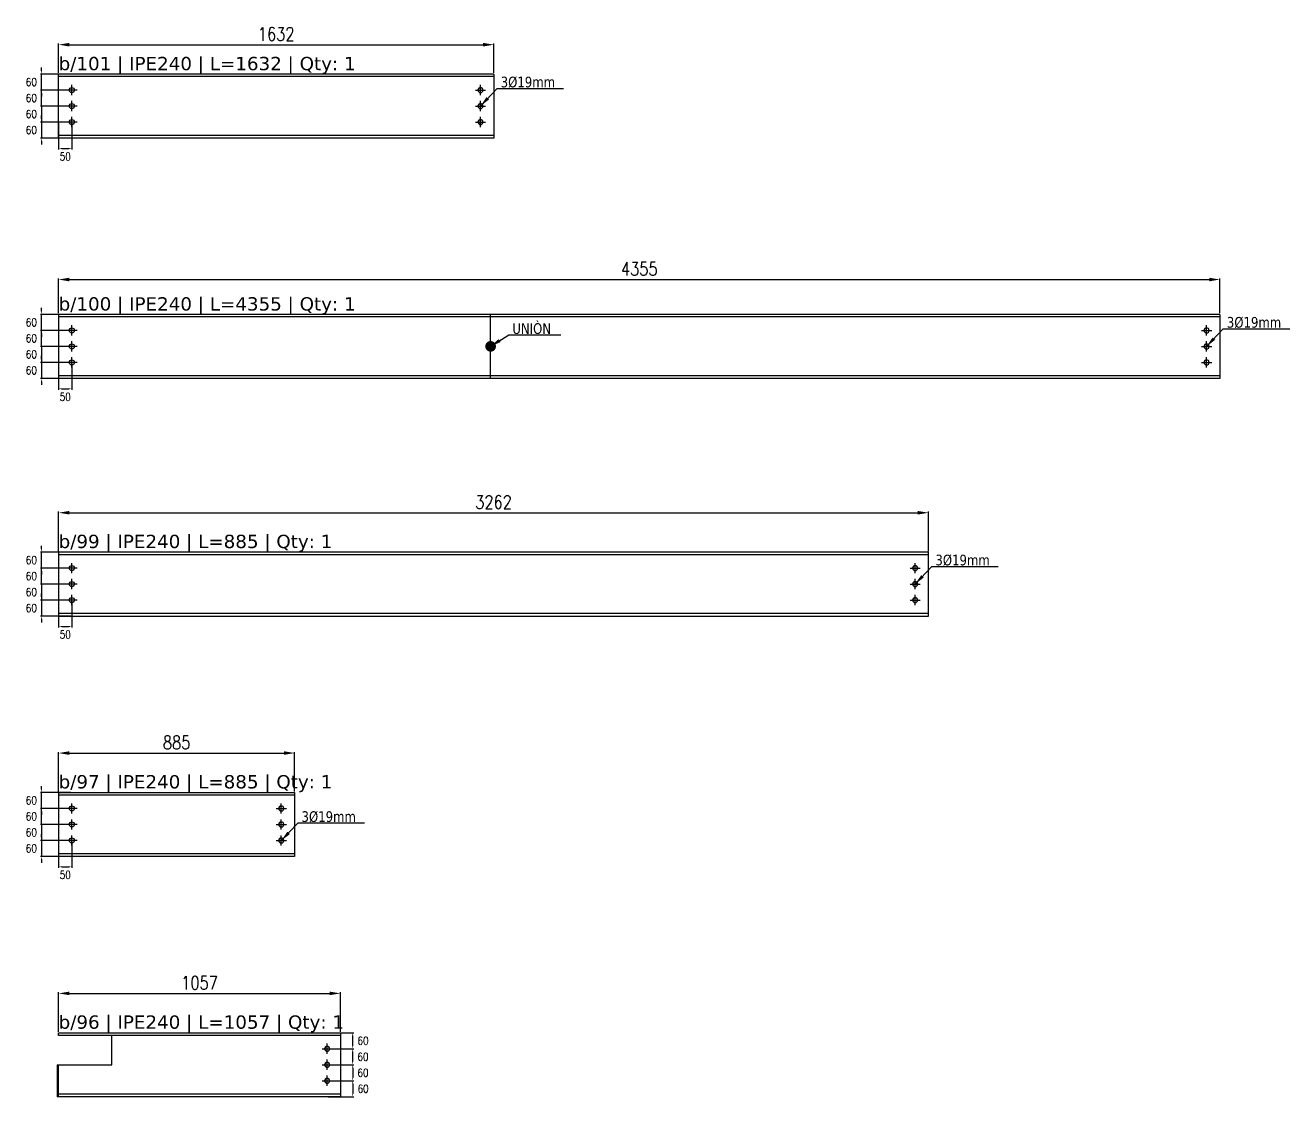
# Model space of a CAD drawing. Header units: millimetres. Extents: x -99 to 97215, y -53820 to 8574.
# Drawn here: x 12858 to 17600, y 4508 to 8527 of the extents above; entities that cross this region are included whole.
import ezdxf
from ezdxf.enums import TextEntityAlignment as Align

# ---------------------------------------------------------------- set-up
doc = ezdxf.new("R2010")
doc.units = ezdxf.units.MM
doc.header["$LTSCALE"] = 0.8
for name, color, linetype in [('COTAS', 8, 'Continuous'), ('EJE_PERNO', 1, 'Continuous'), ('IPE240', 2, 'Continuous'), ('PERNOS', 3, 'Continuous'), ('TXT_GEN', 3, 'Continuous'), ('UNIÒN', 4, 'Continuous')]:
    doc.layers.add(name, color=color, linetype=linetype)
doc.layers.add('P-PLATINA', color=6, linetype='Continuous', lineweight=15)
doc.styles.add('CNI_COTAS', font='romans.shx', dxfattribs={"width": 0.8})
doc.styles.add('VERDNA', font='verdana.ttf', dxfattribs={"width": 0.8})
doc.dimstyles.new('1.3', dxfattribs={"dimscale": 0, "dimtxt": 30, "dimasz": 12, "dimexe": 4, "dimexo": 4, "dimgap": 9, "dimtad": 1, "dimdec": 0, "dimzin": 4, "dimdsep": 46, "dimtxsty": 'CNI_COTAS', "dimcen": 0, "dimclrd": 256, "dimclrt": 3, "dimadec": 0, "dimazin": 0, "dimtfac": 1, "dimtdec": 0, "dimtmove": 2, "dimatfit": 0, "dimfxl": 0.05, "dimtolj": 1, "dimtzin": 0, "dimarcsym": 0})
doc.dimstyles.new('1.4', dxfattribs={"dimscale": 0, "dimtxt": 50, "dimasz": 40, "dimexe": 4, "dimexo": 4, "dimgap": 15, "dimtad": 1, "dimdec": 0, "dimzin": 4, "dimdsep": 46, "dimtxsty": 'CNI_COTAS', "dimcen": -0.09, "dimclrd": 256, "dimclrt": 3, "dimadec": 0, "dimazin": 0, "dimtfac": 1, "dimtdec": 0, "dimtmove": 2, "dimatfit": 0, "dimfxl": 0.05, "dimtolj": 1, "dimtzin": 0, "dimarcsym": 0})

# ---------------------------------------------------------------- blocks, each defined once
blk = doc.blocks.new('D19')
at = {"layer": 'EJE_PERNO', "linetype": 'Continuous'}
for p, q in [((19, 0), (-19, 0)), ((0, -19), (0, 19))]:
    blk.add_line(p, q, dxfattribs=at)
at = {"layer": 'PERNOS'}
blk.add_circle((0, 0), 9.5, dxfattribs=at)
blk = doc.blocks.new('*D17')
at = {"layer": 'COTAS', "color": 0, "lineweight": -2, "transparency": 16777216}
for p, q in [((12983.1, 5653.3), (12983.1, 5800.9)), ((13868.1, 5653.3), (13868.1, 5800.9))]:
    blk.add_line(p, q, dxfattribs=at)
at = {"layer": 'COTAS', "lineweight": -2, "transparency": 16777216}
blk.add_line((13023.1, 5796.9), (13828.1, 5796.9), dxfattribs=at)
at = {"layer": 'COTAS', "transparency": 16777216}
for points in [[(13023.1, 5803.6), (13023.1, 5790.2), (12983.1, 5796.9)], [(13828.1, 5803.6), (13828.1, 5790.2), (13868.1, 5796.9)]]:
    blk.add_solid(points, dxfattribs=at)
at = {"layer": 'Defpoints', "color": 0, "transparency": 16777216}
for p in [(13868.1, 5796.9), (12983.1, 5649.3), (13868.1, 5649.3)]:
    blk.add_point(p, dxfattribs=at)
at = {"layer": 'COTAS', "color": 3, "transparency": 16777216, "insert": (13425.6, 5836.9), "char_height": 50, "attachment_point": 5, "style": 'CNI_COTAS'}
blk.add_mtext('\\A1;885', dxfattribs=at)
blk = doc.blocks.new('*D51')
at = {"layer": 'COTAS', "lineweight": -2, "transparency": 16777216}
for p, q in [((12919.4, 5601.3), (12919.4, 5613.3)), ((12919.4, 5529.3), (12919.4, 5589.3)), ((12919.4, 5517.3), (12919.4, 5505.3))]:
    blk.add_line(p, q, dxfattribs=at)
at = {"layer": 'COTAS', "color": 0, "lineweight": -2, "transparency": 16777216}
for p, q in [((13029.1, 5589.3), (12915.4, 5589.3)), ((13029.1, 5529.3), (12915.4, 5529.3))]:
    blk.add_line(p, q, dxfattribs=at)
at = {"layer": 'COTAS', "transparency": 16777216}
for points in [[(12917.4, 5601.3), (12921.4, 5601.3), (12919.4, 5589.3)], [(12917.4, 5517.3), (12921.4, 5517.3), (12919.4, 5529.3)]]:
    blk.add_solid(points, dxfattribs=at)
at = {"layer": 'Defpoints', "color": 0, "transparency": 16777216}
for p in [(12919.4, 5589.3), (13033.1, 5589.3), (13033.1, 5529.3)]:
    blk.add_point(p, dxfattribs=at)
at = {"layer": 'COTAS', "color": 3, "transparency": 16777216, "insert": (12880.9, 5559.3), "char_height": 30, "attachment_point": 5, "rotation": 0.2, "style": 'CNI_COTAS'}
blk.add_mtext('\\A1;60', dxfattribs=at)
blk = doc.blocks.new('*D52')
at = {"layer": 'COTAS', "lineweight": -2, "transparency": 16777216}
for p, q in [((12919.4, 5541.3), (12919.4, 5553.3)), ((12919.4, 5529.3), (12919.4, 5469.3)), ((12919.4, 5457.3), (12919.4, 5445.3))]:
    blk.add_line(p, q, dxfattribs=at)
at = {"layer": 'COTAS', "color": 0, "lineweight": -2, "transparency": 16777216}
for p, q in [((13029.1, 5529.3), (12915.4, 5529.3)), ((13029.1, 5469.3), (12915.4, 5469.3))]:
    blk.add_line(p, q, dxfattribs=at)
at = {"layer": 'COTAS', "transparency": 16777216}
for points in [[(12917.4, 5541.3), (12921.4, 5541.3), (12919.4, 5529.3)], [(12917.4, 5457.3), (12921.4, 5457.3), (12919.4, 5469.3)]]:
    blk.add_solid(points, dxfattribs=at)
at = {"layer": 'Defpoints', "color": 0, "transparency": 16777216}
for p in [(13033.1, 5529.3), (12919.4, 5469.3), (13033.1, 5469.3)]:
    blk.add_point(p, dxfattribs=at)
at = {"layer": 'COTAS', "color": 3, "transparency": 16777216, "insert": (12880.9, 5499.3), "char_height": 30, "attachment_point": 5, "rotation": 0.2, "style": 'CNI_COTAS'}
blk.add_mtext('\\A1;60', dxfattribs=at)
blk = doc.blocks.new('*D18')
at = {"layer": 'COTAS', "color": 0, "lineweight": -2, "transparency": 16777216}
for p, q in [((13029.1, 5649.3), (12915.4, 5649.3)), ((13029.1, 5589.3), (12915.4, 5589.3))]:
    blk.add_line(p, q, dxfattribs=at)
at = {"layer": 'COTAS', "lineweight": -2, "transparency": 16777216}
for p, q in [((12919.4, 5661.3), (12919.4, 5673.3)), ((12919.4, 5589.3), (12919.4, 5649.3)), ((12919.4, 5577.3), (12919.4, 5565.3))]:
    blk.add_line(p, q, dxfattribs=at)
at = {"layer": 'COTAS', "transparency": 16777216}
for points in [[(12917.4, 5661.3), (12921.4, 5661.3), (12919.4, 5649.3)], [(12917.4, 5577.3), (12921.4, 5577.3), (12919.4, 5589.3)]]:
    blk.add_solid(points, dxfattribs=at)
at = {"layer": 'Defpoints', "color": 0, "transparency": 16777216}
for p in [(12919.4, 5649.3), (13033.1, 5649.3), (13033.1, 5589.3)]:
    blk.add_point(p, dxfattribs=at)
at = {"layer": 'COTAS', "color": 3, "transparency": 16777216, "insert": (12880.9, 5619.3), "char_height": 30, "attachment_point": 5, "rotation": 0.2, "style": 'CNI_COTAS'}
blk.add_mtext('\\A1;60', dxfattribs=at)
blk = doc.blocks.new('*D19')
at = {"layer": 'COTAS', "color": 0, "lineweight": -2, "transparency": 16777216}
for p, q in [((13029.1, 5469.3), (12915.4, 5469.3)), ((13029.1, 5409.3), (12915.4, 5409.3))]:
    blk.add_line(p, q, dxfattribs=at)
at = {"layer": 'COTAS', "lineweight": -2, "transparency": 16777216}
for p, q in [((12919.4, 5481.3), (12919.4, 5493.3)), ((12919.4, 5469.3), (12919.4, 5409.3)), ((12919.4, 5397.3), (12919.4, 5385.3))]:
    blk.add_line(p, q, dxfattribs=at)
at = {"layer": 'COTAS', "transparency": 16777216}
for points in [[(12917.4, 5481.3), (12921.4, 5481.3), (12919.4, 5469.3)], [(12917.4, 5397.3), (12921.4, 5397.3), (12919.4, 5409.3)]]:
    blk.add_solid(points, dxfattribs=at)
at = {"layer": 'Defpoints', "color": 0, "transparency": 16777216}
for p in [(13033.1, 5469.3), (12919.4, 5409.3), (13033.1, 5409.3)]:
    blk.add_point(p, dxfattribs=at)
at = {"layer": 'COTAS', "color": 3, "transparency": 16777216, "insert": (12880.9, 5439.3), "char_height": 30, "attachment_point": 5, "rotation": 0.2, "style": 'CNI_COTAS'}
blk.add_mtext('\\A1;60', dxfattribs=at)
blk = doc.blocks.new('*D20')
at = {"layer": 'COTAS', "color": 0, "lineweight": -2, "transparency": 16777216}
for p, q in [((12983.1, 5465.3), (12983.1, 5366.1)), ((13033.1, 5465.3), (13033.1, 5366.1))]:
    blk.add_line(p, q, dxfattribs=at)
at = {"layer": 'COTAS', "lineweight": -2, "transparency": 16777216}
blk.add_line((12995.1, 5370.1), (13021.1, 5370.1), dxfattribs=at)
at = {"layer": 'COTAS', "transparency": 16777216}
for points in [[(12995.1, 5372.1), (12995.1, 5368.1), (12983.1, 5370.1)], [(13021.1, 5372.1), (13021.1, 5368.1), (13033.1, 5370.1)]]:
    blk.add_solid(points, dxfattribs=at)
at = {"layer": 'Defpoints', "color": 0, "transparency": 16777216}
for p in [(12983.1, 5469.3), (13033.1, 5469.3), (13033.1, 5370.1)]:
    blk.add_point(p, dxfattribs=at)
at = {"layer": 'COTAS', "color": 3, "transparency": 16777216, "insert": (13008.1, 5340.2), "char_height": 30, "attachment_point": 5, "rotation": 0.2, "style": 'CNI_COTAS'}
blk.add_mtext('\\A1;50', dxfattribs=at)
blk = doc.blocks.new('*D21')
at = {"layer": 'COTAS', "color": 0, "lineweight": -2, "transparency": 16777216}
for p, q in [((12983.1, 6554.9), (12983.1, 6702.5)), ((16245.1, 6554.9), (16245.1, 6702.5))]:
    blk.add_line(p, q, dxfattribs=at)
at = {"layer": 'COTAS', "lineweight": -2, "transparency": 16777216}
blk.add_line((13023.1, 6698.5), (16205.1, 6698.5), dxfattribs=at)
at = {"layer": 'COTAS', "transparency": 16777216}
for points in [[(13023.1, 6705.1), (13023.1, 6691.8), (12983.1, 6698.5)], [(16205.1, 6705.1), (16205.1, 6691.8), (16245.1, 6698.5)]]:
    blk.add_solid(points, dxfattribs=at)
at = {"layer": 'Defpoints', "color": 0, "transparency": 16777216}
for p in [(16245.1, 6698.5), (12983.1, 6550.9), (16245.1, 6550.9)]:
    blk.add_point(p, dxfattribs=at)
at = {"layer": 'COTAS', "color": 3, "transparency": 16777216, "insert": (14614.1, 6738.5), "char_height": 50, "attachment_point": 5, "style": 'CNI_COTAS'}
blk.add_mtext('\\A1;3262', dxfattribs=at)
blk = doc.blocks.new('*D53')
at = {"layer": 'COTAS', "lineweight": -2, "transparency": 16777216}
for p, q in [((12919.4, 6502.9), (12919.4, 6514.9)), ((12919.4, 6430.9), (12919.4, 6490.9)), ((12919.4, 6418.9), (12919.4, 6406.9))]:
    blk.add_line(p, q, dxfattribs=at)
at = {"layer": 'COTAS', "color": 0, "lineweight": -2, "transparency": 16777216}
for p, q in [((13029.1, 6490.9), (12915.4, 6490.9)), ((13029.1, 6430.9), (12915.4, 6430.9))]:
    blk.add_line(p, q, dxfattribs=at)
at = {"layer": 'COTAS', "transparency": 16777216}
for points in [[(12917.4, 6502.9), (12921.4, 6502.9), (12919.4, 6490.9)], [(12917.4, 6418.9), (12921.4, 6418.9), (12919.4, 6430.9)]]:
    blk.add_solid(points, dxfattribs=at)
at = {"layer": 'Defpoints', "color": 0, "transparency": 16777216}
for p in [(12919.4, 6490.9), (13033.1, 6490.9), (13033.1, 6430.9)]:
    blk.add_point(p, dxfattribs=at)
at = {"layer": 'COTAS', "color": 3, "transparency": 16777216, "insert": (12880.9, 6460.9), "char_height": 30, "attachment_point": 5, "rotation": 0.2, "style": 'CNI_COTAS'}
blk.add_mtext('\\A1;60', dxfattribs=at)
blk = doc.blocks.new('*D54')
at = {"layer": 'COTAS', "lineweight": -2, "transparency": 16777216}
for p, q in [((12919.4, 6442.9), (12919.4, 6454.9)), ((12919.4, 6430.9), (12919.4, 6370.9)), ((12919.4, 6358.9), (12919.4, 6346.9))]:
    blk.add_line(p, q, dxfattribs=at)
at = {"layer": 'COTAS', "color": 0, "lineweight": -2, "transparency": 16777216}
for p, q in [((13029.1, 6430.9), (12915.4, 6430.9)), ((13029.1, 6370.9), (12915.4, 6370.9))]:
    blk.add_line(p, q, dxfattribs=at)
at = {"layer": 'COTAS', "transparency": 16777216}
for points in [[(12917.4, 6442.9), (12921.4, 6442.9), (12919.4, 6430.9)], [(12917.4, 6358.9), (12921.4, 6358.9), (12919.4, 6370.9)]]:
    blk.add_solid(points, dxfattribs=at)
at = {"layer": 'Defpoints', "color": 0, "transparency": 16777216}
for p in [(13033.1, 6430.9), (12919.4, 6370.9), (13033.1, 6370.9)]:
    blk.add_point(p, dxfattribs=at)
at = {"layer": 'COTAS', "color": 3, "transparency": 16777216, "insert": (12880.9, 6400.9), "char_height": 30, "attachment_point": 5, "rotation": 0.2, "style": 'CNI_COTAS'}
blk.add_mtext('\\A1;60', dxfattribs=at)
blk = doc.blocks.new('*D22')
at = {"layer": 'COTAS', "color": 0, "lineweight": -2, "transparency": 16777216}
for p, q in [((13029.1, 6550.9), (12915.4, 6550.9)), ((13029.1, 6490.9), (12915.4, 6490.9))]:
    blk.add_line(p, q, dxfattribs=at)
at = {"layer": 'COTAS', "lineweight": -2, "transparency": 16777216}
for p, q in [((12919.4, 6562.9), (12919.4, 6574.9)), ((12919.4, 6490.9), (12919.4, 6550.9)), ((12919.4, 6478.9), (12919.4, 6466.9))]:
    blk.add_line(p, q, dxfattribs=at)
at = {"layer": 'COTAS', "transparency": 16777216}
for points in [[(12917.4, 6562.9), (12921.4, 6562.9), (12919.4, 6550.9)], [(12917.4, 6478.9), (12921.4, 6478.9), (12919.4, 6490.9)]]:
    blk.add_solid(points, dxfattribs=at)
at = {"layer": 'Defpoints', "color": 0, "transparency": 16777216}
for p in [(12919.4, 6550.9), (13033.1, 6550.9), (13033.1, 6490.9)]:
    blk.add_point(p, dxfattribs=at)
at = {"layer": 'COTAS', "color": 3, "transparency": 16777216, "insert": (12880.9, 6520.9), "char_height": 30, "attachment_point": 5, "rotation": 0.2, "style": 'CNI_COTAS'}
blk.add_mtext('\\A1;60', dxfattribs=at)
blk = doc.blocks.new('*D23')
at = {"layer": 'COTAS', "color": 0, "lineweight": -2, "transparency": 16777216}
for p, q in [((13029.1, 6370.9), (12915.4, 6370.9)), ((13029.1, 6310.9), (12915.4, 6310.9))]:
    blk.add_line(p, q, dxfattribs=at)
at = {"layer": 'COTAS', "lineweight": -2, "transparency": 16777216}
for p, q in [((12919.4, 6382.9), (12919.4, 6394.9)), ((12919.4, 6370.9), (12919.4, 6310.9)), ((12919.4, 6298.9), (12919.4, 6286.9))]:
    blk.add_line(p, q, dxfattribs=at)
at = {"layer": 'COTAS', "transparency": 16777216}
for points in [[(12917.4, 6382.9), (12921.4, 6382.9), (12919.4, 6370.9)], [(12917.4, 6298.9), (12921.4, 6298.9), (12919.4, 6310.9)]]:
    blk.add_solid(points, dxfattribs=at)
at = {"layer": 'Defpoints', "color": 0, "transparency": 16777216}
for p in [(13033.1, 6370.9), (12919.4, 6310.9), (13033.1, 6310.9)]:
    blk.add_point(p, dxfattribs=at)
at = {"layer": 'COTAS', "color": 3, "transparency": 16777216, "insert": (12880.9, 6340.9), "char_height": 30, "attachment_point": 5, "rotation": 0.2, "style": 'CNI_COTAS'}
blk.add_mtext('\\A1;60', dxfattribs=at)
blk = doc.blocks.new('*D24')
at = {"layer": 'COTAS', "color": 0, "lineweight": -2, "transparency": 16777216}
for p, q in [((12983.1, 6366.9), (12983.1, 6267.7)), ((13033.1, 6366.9), (13033.1, 6267.7))]:
    blk.add_line(p, q, dxfattribs=at)
at = {"layer": 'COTAS', "lineweight": -2, "transparency": 16777216}
blk.add_line((12995.1, 6271.7), (13021.1, 6271.7), dxfattribs=at)
at = {"layer": 'COTAS', "transparency": 16777216}
for points in [[(12995.1, 6273.7), (12995.1, 6269.7), (12983.1, 6271.7)], [(13021.1, 6273.7), (13021.1, 6269.7), (13033.1, 6271.7)]]:
    blk.add_solid(points, dxfattribs=at)
at = {"layer": 'Defpoints', "color": 0, "transparency": 16777216}
for p in [(12983.1, 6370.9), (13033.1, 6370.9), (13033.1, 6271.7)]:
    blk.add_point(p, dxfattribs=at)
at = {"layer": 'COTAS', "color": 3, "transparency": 16777216, "insert": (13008.1, 6241.8), "char_height": 30, "attachment_point": 5, "rotation": 0.2, "style": 'CNI_COTAS'}
blk.add_mtext('\\A1;50', dxfattribs=at)
blk = doc.blocks.new('*D109')
at = {"layer": 'COTAS', "color": 0, "lineweight": -2, "transparency": 16777216}
for p, q in [((13994, 4687.8), (14090, 4687.8)), ((13994, 4627.8), (14090, 4627.8))]:
    blk.add_line(p, q, dxfattribs=at)
at = {"layer": 'COTAS', "lineweight": -2, "transparency": 16777216}
blk.add_line((14086, 4639.8), (14086, 4675.8), dxfattribs=at)
at = {"layer": 'COTAS', "transparency": 16777216}
for points in [[(14084, 4675.8), (14088, 4675.8), (14086, 4687.8)], [(14084, 4639.8), (14088, 4639.8), (14086, 4627.8)]]:
    blk.add_solid(points, dxfattribs=at)
at = {"layer": 'Defpoints', "color": 0, "transparency": 16777216}
for p in [(13990, 4687.8), (14086, 4687.8), (13990, 4627.8)]:
    blk.add_point(p, dxfattribs=at)
at = {"layer": 'COTAS', "color": 3, "transparency": 16777216, "insert": (14124.5, 4657.8), "char_height": 30, "attachment_point": 5, "rotation": 0.2, "style": 'CNI_COTAS'}
blk.add_mtext('\\A1;60', dxfattribs=at)
blk = doc.blocks.new('*D110')
at = {"layer": 'COTAS', "color": 0, "lineweight": -2, "transparency": 16777216}
for p, q in [((13994, 4627.8), (14090, 4627.8)), ((13994, 4567.8), (14090, 4567.8))]:
    blk.add_line(p, q, dxfattribs=at)
at = {"layer": 'COTAS', "lineweight": -2, "transparency": 16777216}
blk.add_line((14086, 4615.8), (14086, 4579.8), dxfattribs=at)
at = {"layer": 'COTAS', "transparency": 16777216}
for points in [[(14084, 4615.8), (14088, 4615.8), (14086, 4627.8)], [(14084, 4579.8), (14088, 4579.8), (14086, 4567.8)]]:
    blk.add_solid(points, dxfattribs=at)
at = {"layer": 'Defpoints', "color": 0, "transparency": 16777216}
for p in [(13990, 4627.8), (13990, 4567.8), (14086, 4567.8)]:
    blk.add_point(p, dxfattribs=at)
at = {"layer": 'COTAS', "color": 3, "transparency": 16777216, "insert": (14124.5, 4597.8), "char_height": 30, "attachment_point": 5, "rotation": 0.2, "style": 'CNI_COTAS'}
blk.add_mtext('\\A1;60', dxfattribs=at)
blk = doc.blocks.new('*D107')
at = {"layer": 'COTAS', "color": 0, "lineweight": -2, "transparency": 16777216}
for p, q in [((13994, 4747.8), (14090, 4747.8)), ((13994, 4687.8), (14090, 4687.8))]:
    blk.add_line(p, q, dxfattribs=at)
at = {"layer": 'COTAS', "lineweight": -2, "transparency": 16777216}
blk.add_line((14086, 4699.8), (14086, 4735.8), dxfattribs=at)
at = {"layer": 'COTAS', "transparency": 16777216}
for points in [[(14084, 4735.8), (14088, 4735.8), (14086, 4747.8)], [(14084, 4699.8), (14088, 4699.8), (14086, 4687.8)]]:
    blk.add_solid(points, dxfattribs=at)
at = {"layer": 'Defpoints', "color": 0, "transparency": 16777216}
for p in [(13990, 4747.8), (14086, 4747.8), (13990, 4687.8)]:
    blk.add_point(p, dxfattribs=at)
at = {"layer": 'COTAS', "color": 3, "transparency": 16777216, "insert": (14124.8, 4717.8), "char_height": 30, "attachment_point": 5, "rotation": 0.2, "style": 'CNI_COTAS'}
blk.add_mtext('\\A1;60', dxfattribs=at)
blk = doc.blocks.new('*D111')
at = {"layer": 'COTAS', "color": 0, "lineweight": -2, "transparency": 16777216}
for p, q in [((13994, 4567.8), (14090, 4567.8)), ((13994, 4507.8), (14090, 4507.8))]:
    blk.add_line(p, q, dxfattribs=at)
at = {"layer": 'COTAS', "lineweight": -2, "transparency": 16777216}
blk.add_line((14086, 4555.8), (14086, 4519.8), dxfattribs=at)
at = {"layer": 'COTAS', "transparency": 16777216}
for points in [[(14084, 4555.8), (14088, 4555.8), (14086, 4567.8)], [(14084, 4519.8), (14088, 4519.8), (14086, 4507.8)]]:
    blk.add_solid(points, dxfattribs=at)
at = {"layer": 'Defpoints', "color": 0, "transparency": 16777216}
for p in [(13990, 4567.8), (13990, 4507.8), (14086, 4507.8)]:
    blk.add_point(p, dxfattribs=at)
at = {"layer": 'COTAS', "color": 3, "transparency": 16777216, "insert": (14125, 4537.8), "char_height": 30, "attachment_point": 5, "rotation": 0.2, "style": 'CNI_COTAS'}
blk.add_mtext('\\A1;60', dxfattribs=at)
blk = doc.blocks.new('*D108')
at = {"layer": 'COTAS', "color": 0, "lineweight": -2, "transparency": 16777216}
for p, q in [((12983.1, 4751.8), (12983.1, 4899.4)), ((14040, 4751.8), (14040, 4899.4))]:
    blk.add_line(p, q, dxfattribs=at)
at = {"layer": 'COTAS', "lineweight": -2, "transparency": 16777216}
blk.add_line((13023.1, 4895.4), (14000, 4895.4), dxfattribs=at)
at = {"layer": 'COTAS', "transparency": 16777216}
for points in [[(13023.1, 4902), (13023.1, 4888.7), (12983.1, 4895.4)], [(14000, 4902), (14000, 4888.7), (14040, 4895.4)]]:
    blk.add_solid(points, dxfattribs=at)
at = {"layer": 'Defpoints', "color": 0, "transparency": 16777216}
for p in [(14040, 4895.4), (12983.1, 4747.8), (14040, 4747.8)]:
    blk.add_point(p, dxfattribs=at)
at = {"layer": 'COTAS', "color": 3, "transparency": 16777216, "insert": (13511.5, 4935.4), "char_height": 50, "attachment_point": 5, "style": 'CNI_COTAS'}
blk.add_mtext('\\A1;1057', dxfattribs=at)
blk = doc.blocks.new('*D121')
at = {"layer": 'COTAS', "color": 0, "lineweight": -2, "transparency": 16777216}
for p, q in [((12983.1, 7446.6), (12983.1, 7577.3)), ((17338, 7446.6), (17338, 7577.3))]:
    blk.add_line(p, q, dxfattribs=at)
at = {"layer": 'COTAS', "lineweight": -2, "transparency": 16777216}
blk.add_line((13023.1, 7573.3), (17298, 7573.3), dxfattribs=at)
at = {"layer": 'COTAS', "transparency": 16777216}
for points in [[(13023.1, 7580), (13023.1, 7566.6), (12983.1, 7573.3)], [(17298, 7580), (17298, 7566.6), (17338, 7573.3)]]:
    blk.add_solid(points, dxfattribs=at)
at = {"layer": 'Defpoints', "color": 0, "transparency": 16777216}
for p in [(17338, 7573.3), (12983.1, 7442.6), (17338, 7442.6)]:
    blk.add_point(p, dxfattribs=at)
at = {"layer": 'COTAS', "color": 3, "transparency": 16777216, "insert": (15160.5, 7613.3), "char_height": 50, "attachment_point": 5, "style": 'CNI_COTAS'}
blk.add_mtext('\\A1;4355', dxfattribs=at)
blk = doc.blocks.new('*D122')
at = {"layer": 'COTAS', "lineweight": -2, "transparency": 16777216}
for p, q in [((12919.4, 7394.6), (12919.4, 7406.6)), ((12919.4, 7322.6), (12919.4, 7382.6)), ((12919.4, 7310.6), (12919.4, 7298.6))]:
    blk.add_line(p, q, dxfattribs=at)
at = {"layer": 'COTAS', "color": 0, "lineweight": -2, "transparency": 16777216}
for p, q in [((13029.1, 7382.6), (12915.4, 7382.6)), ((13029.1, 7322.6), (12915.4, 7322.6))]:
    blk.add_line(p, q, dxfattribs=at)
at = {"layer": 'COTAS', "transparency": 16777216}
for points in [[(12917.4, 7394.6), (12921.4, 7394.6), (12919.4, 7382.6)], [(12917.4, 7310.6), (12921.4, 7310.6), (12919.4, 7322.6)]]:
    blk.add_solid(points, dxfattribs=at)
at = {"layer": 'Defpoints', "color": 0, "transparency": 16777216}
for p in [(12919.4, 7382.6), (13033.1, 7382.6), (13033.1, 7322.6)]:
    blk.add_point(p, dxfattribs=at)
at = {"layer": 'COTAS', "color": 3, "transparency": 16777216, "insert": (12880.9, 7352.6), "char_height": 30, "attachment_point": 5, "rotation": 0.2, "style": 'CNI_COTAS'}
blk.add_mtext('\\A1;60', dxfattribs=at)
blk = doc.blocks.new('*D123')
at = {"layer": 'COTAS', "color": 0, "lineweight": -2, "transparency": 16777216}
for p, q in [((13029.1, 7322.6), (12915.4, 7322.6)), ((13029.1, 7262.6), (12915.4, 7262.6))]:
    blk.add_line(p, q, dxfattribs=at)
at = {"layer": 'COTAS', "lineweight": -2, "transparency": 16777216}
for p, q in [((12919.4, 7334.6), (12919.4, 7346.6)), ((12919.4, 7322.6), (12919.4, 7262.6)), ((12919.4, 7250.6), (12919.4, 7238.6))]:
    blk.add_line(p, q, dxfattribs=at)
at = {"layer": 'COTAS', "transparency": 16777216}
for points in [[(12917.4, 7334.6), (12921.4, 7334.6), (12919.4, 7322.6)], [(12917.4, 7250.6), (12921.4, 7250.6), (12919.4, 7262.6)]]:
    blk.add_solid(points, dxfattribs=at)
at = {"layer": 'Defpoints', "color": 0, "transparency": 16777216}
for p in [(13033.1, 7322.6), (12919.4, 7262.6), (13033.1, 7262.6)]:
    blk.add_point(p, dxfattribs=at)
at = {"layer": 'COTAS', "color": 3, "transparency": 16777216, "insert": (12880.9, 7292.6), "char_height": 30, "attachment_point": 5, "rotation": 0.2, "style": 'CNI_COTAS'}
blk.add_mtext('\\A1;60', dxfattribs=at)
blk = doc.blocks.new('*D118')
at = {"layer": 'COTAS', "lineweight": -2, "transparency": 16777216}
for p, q in [((12919.4, 7454.6), (12919.4, 7466.6)), ((12919.4, 7382.6), (12919.4, 7442.6)), ((12919.4, 7370.6), (12919.4, 7358.6))]:
    blk.add_line(p, q, dxfattribs=at)
at = {"layer": 'COTAS', "color": 0, "lineweight": -2, "transparency": 16777216}
for p, q in [((13029.1, 7442.6), (12915.4, 7442.6)), ((13029.1, 7382.6), (12915.4, 7382.6))]:
    blk.add_line(p, q, dxfattribs=at)
at = {"layer": 'COTAS', "transparency": 16777216}
for points in [[(12917.4, 7454.6), (12921.4, 7454.6), (12919.4, 7442.6)], [(12917.4, 7370.6), (12921.4, 7370.6), (12919.4, 7382.6)]]:
    blk.add_solid(points, dxfattribs=at)
at = {"layer": 'Defpoints', "color": 0, "transparency": 16777216}
for p in [(12919.4, 7442.6), (13033.1, 7442.6), (13033.1, 7382.6)]:
    blk.add_point(p, dxfattribs=at)
at = {"layer": 'COTAS', "color": 3, "transparency": 16777216, "insert": (12880.9, 7412.6), "char_height": 30, "attachment_point": 5, "rotation": 0.2, "style": 'CNI_COTAS'}
blk.add_mtext('\\A1;60', dxfattribs=at)
blk = doc.blocks.new('*D119')
at = {"layer": 'COTAS', "color": 0, "lineweight": -2, "transparency": 16777216}
for p, q in [((13029.1, 7262.6), (12915.4, 7262.6)), ((13029.1, 7202.6), (12915.4, 7202.6))]:
    blk.add_line(p, q, dxfattribs=at)
at = {"layer": 'COTAS', "lineweight": -2, "transparency": 16777216}
for p, q in [((12919.4, 7274.6), (12919.4, 7286.6)), ((12919.4, 7262.6), (12919.4, 7202.6)), ((12919.4, 7190.6), (12919.4, 7178.6))]:
    blk.add_line(p, q, dxfattribs=at)
at = {"layer": 'COTAS', "transparency": 16777216}
for points in [[(12917.4, 7274.6), (12921.4, 7274.6), (12919.4, 7262.6)], [(12917.4, 7190.6), (12921.4, 7190.6), (12919.4, 7202.6)]]:
    blk.add_solid(points, dxfattribs=at)
at = {"layer": 'Defpoints', "color": 0, "transparency": 16777216}
for p in [(13033.1, 7262.6), (12919.4, 7202.6), (13033.1, 7202.6)]:
    blk.add_point(p, dxfattribs=at)
at = {"layer": 'COTAS', "color": 3, "transparency": 16777216, "insert": (12880.9, 7232.6), "char_height": 30, "attachment_point": 5, "rotation": 0.2, "style": 'CNI_COTAS'}
blk.add_mtext('\\A1;60', dxfattribs=at)
blk = doc.blocks.new('*D120')
at = {"layer": 'COTAS', "color": 0, "lineweight": -2, "transparency": 16777216}
for p, q in [((12983.1, 7258.6), (12983.1, 7159.4)), ((13033.1, 7258.6), (13033.1, 7159.4))]:
    blk.add_line(p, q, dxfattribs=at)
at = {"layer": 'COTAS', "lineweight": -2, "transparency": 16777216}
blk.add_line((12995.1, 7163.4), (13021.1, 7163.4), dxfattribs=at)
at = {"layer": 'COTAS', "transparency": 16777216}
for points in [[(12995.1, 7165.4), (12995.1, 7161.4), (12983.1, 7163.4)], [(13021.1, 7165.4), (13021.1, 7161.4), (13033.1, 7163.4)]]:
    blk.add_solid(points, dxfattribs=at)
at = {"layer": 'Defpoints', "color": 0, "transparency": 16777216}
for p in [(12983.1, 7262.6), (13033.1, 7262.6), (13033.1, 7163.4)]:
    blk.add_point(p, dxfattribs=at)
at = {"layer": 'COTAS', "color": 3, "transparency": 16777216, "insert": (13008.1, 7133.5), "char_height": 30, "attachment_point": 5, "rotation": 0.2, "style": 'CNI_COTAS'}
blk.add_mtext('\\A1;50', dxfattribs=at)
blk = doc.blocks.new('*D133')
at = {"layer": 'COTAS', "lineweight": -2, "transparency": 16777216}
for p, q in [((12919.4, 8296.2), (12919.4, 8308.2)), ((12919.4, 8224.2), (12919.4, 8284.2)), ((12919.4, 8212.2), (12919.4, 8200.2))]:
    blk.add_line(p, q, dxfattribs=at)
at = {"layer": 'COTAS', "color": 0, "lineweight": -2, "transparency": 16777216}
for p, q in [((13029.1, 8284.2), (12915.4, 8284.2)), ((13029.1, 8224.2), (12915.4, 8224.2))]:
    blk.add_line(p, q, dxfattribs=at)
at = {"layer": 'COTAS', "transparency": 16777216}
for points in [[(12917.4, 8296.2), (12921.4, 8296.2), (12919.4, 8284.2)], [(12917.4, 8212.2), (12921.4, 8212.2), (12919.4, 8224.2)]]:
    blk.add_solid(points, dxfattribs=at)
at = {"layer": 'Defpoints', "color": 0, "transparency": 16777216}
for p in [(12919.4, 8284.2), (13033.1, 8284.2), (13033.1, 8224.2)]:
    blk.add_point(p, dxfattribs=at)
at = {"layer": 'COTAS', "color": 3, "transparency": 16777216, "insert": (12880.9, 8254.2), "char_height": 30, "attachment_point": 5, "rotation": 0.2, "style": 'CNI_COTAS'}
blk.add_mtext('\\A1;60', dxfattribs=at)
blk = doc.blocks.new('*D134')
at = {"layer": 'COTAS', "color": 0, "lineweight": -2, "transparency": 16777216}
for p, q in [((13029.1, 8224.2), (12915.4, 8224.2)), ((13029.1, 8164.2), (12915.4, 8164.2))]:
    blk.add_line(p, q, dxfattribs=at)
at = {"layer": 'COTAS', "lineweight": -2, "transparency": 16777216}
for p, q in [((12919.4, 8236.2), (12919.4, 8248.2)), ((12919.4, 8224.2), (12919.4, 8164.2)), ((12919.4, 8152.2), (12919.4, 8140.2))]:
    blk.add_line(p, q, dxfattribs=at)
at = {"layer": 'COTAS', "transparency": 16777216}
for points in [[(12917.4, 8236.2), (12921.4, 8236.2), (12919.4, 8224.2)], [(12917.4, 8152.2), (12921.4, 8152.2), (12919.4, 8164.2)]]:
    blk.add_solid(points, dxfattribs=at)
at = {"layer": 'Defpoints', "color": 0, "transparency": 16777216}
for p in [(13033.1, 8224.2), (12919.4, 8164.2), (13033.1, 8164.2)]:
    blk.add_point(p, dxfattribs=at)
at = {"layer": 'COTAS', "color": 3, "transparency": 16777216, "insert": (12880.9, 8194.2), "char_height": 30, "attachment_point": 5, "rotation": 0.2, "style": 'CNI_COTAS'}
blk.add_mtext('\\A1;60', dxfattribs=at)
blk = doc.blocks.new('*D130')
at = {"layer": 'COTAS', "lineweight": -2, "transparency": 16777216}
for p, q in [((12919.4, 8356.2), (12919.4, 8368.2)), ((12919.4, 8284.2), (12919.4, 8344.2)), ((12919.4, 8272.2), (12919.4, 8260.2))]:
    blk.add_line(p, q, dxfattribs=at)
at = {"layer": 'COTAS', "color": 0, "lineweight": -2, "transparency": 16777216}
for p, q in [((13029.1, 8344.2), (12915.4, 8344.2)), ((13029.1, 8284.2), (12915.4, 8284.2))]:
    blk.add_line(p, q, dxfattribs=at)
at = {"layer": 'COTAS', "transparency": 16777216}
for points in [[(12917.4, 8356.2), (12921.4, 8356.2), (12919.4, 8344.2)], [(12917.4, 8272.2), (12921.4, 8272.2), (12919.4, 8284.2)]]:
    blk.add_solid(points, dxfattribs=at)
at = {"layer": 'Defpoints', "color": 0, "transparency": 16777216}
for p in [(12919.4, 8344.2), (13033.1, 8344.2), (13033.1, 8284.2)]:
    blk.add_point(p, dxfattribs=at)
at = {"layer": 'COTAS', "color": 3, "transparency": 16777216, "insert": (12880.9, 8314.2), "char_height": 30, "attachment_point": 5, "rotation": 0.2, "style": 'CNI_COTAS'}
blk.add_mtext('\\A1;60', dxfattribs=at)
blk = doc.blocks.new('*D131')
at = {"layer": 'COTAS', "color": 0, "lineweight": -2, "transparency": 16777216}
for p, q in [((13029.1, 8164.2), (12915.4, 8164.2)), ((13029.1, 8104.2), (12915.4, 8104.2))]:
    blk.add_line(p, q, dxfattribs=at)
at = {"layer": 'COTAS', "lineweight": -2, "transparency": 16777216}
for p, q in [((12919.4, 8176.2), (12919.4, 8188.2)), ((12919.4, 8164.2), (12919.4, 8104.2)), ((12919.4, 8092.2), (12919.4, 8080.2))]:
    blk.add_line(p, q, dxfattribs=at)
at = {"layer": 'COTAS', "transparency": 16777216}
for points in [[(12917.4, 8176.2), (12921.4, 8176.2), (12919.4, 8164.2)], [(12917.4, 8092.2), (12921.4, 8092.2), (12919.4, 8104.2)]]:
    blk.add_solid(points, dxfattribs=at)
at = {"layer": 'Defpoints', "color": 0, "transparency": 16777216}
for p in [(13033.1, 8164.2), (12919.4, 8104.2), (13033.1, 8104.2)]:
    blk.add_point(p, dxfattribs=at)
at = {"layer": 'COTAS', "color": 3, "transparency": 16777216, "insert": (12880.9, 8134.2), "char_height": 30, "attachment_point": 5, "rotation": 0.2, "style": 'CNI_COTAS'}
blk.add_mtext('\\A1;60', dxfattribs=at)
blk = doc.blocks.new('*D132')
at = {"layer": 'COTAS', "color": 0, "lineweight": -2, "transparency": 16777216}
for p, q in [((12983.1, 8160.2), (12983.1, 8061)), ((13033.1, 8160.2), (13033.1, 8061))]:
    blk.add_line(p, q, dxfattribs=at)
at = {"layer": 'COTAS', "lineweight": -2, "transparency": 16777216}
blk.add_line((12995.1, 8065), (13021.1, 8065), dxfattribs=at)
at = {"layer": 'COTAS', "transparency": 16777216}
for points in [[(12995.1, 8067), (12995.1, 8063), (12983.1, 8065)], [(13021.1, 8067), (13021.1, 8063), (13033.1, 8065)]]:
    blk.add_solid(points, dxfattribs=at)
at = {"layer": 'Defpoints', "color": 0, "transparency": 16777216}
for p in [(12983.1, 8164.2), (13033.1, 8164.2), (13033.1, 8065)]:
    blk.add_point(p, dxfattribs=at)
at = {"layer": 'COTAS', "color": 3, "transparency": 16777216, "insert": (13008.1, 8035.1), "char_height": 30, "attachment_point": 5, "rotation": 0.2, "style": 'CNI_COTAS'}
blk.add_mtext('\\A1;50', dxfattribs=at)
blk = doc.blocks.new('*D135')
at = {"layer": 'COTAS', "color": 0, "lineweight": -2, "transparency": 16777216}
for p, q in [((12983.1, 8348.2), (12983.1, 8458.3)), ((14614.9, 8348.2), (14614.9, 8458.3))]:
    blk.add_line(p, q, dxfattribs=at)
at = {"layer": 'COTAS', "lineweight": -2, "transparency": 16777216}
blk.add_line((13023.1, 8454.3), (14574.9, 8454.3), dxfattribs=at)
at = {"layer": 'COTAS', "transparency": 16777216}
for points in [[(13023.1, 8460.9), (13023.1, 8447.6), (12983.1, 8454.3)], [(14574.9, 8460.9), (14574.9, 8447.6), (14614.9, 8454.3)]]:
    blk.add_solid(points, dxfattribs=at)
at = {"layer": 'Defpoints', "color": 0, "transparency": 16777216}
for p in [(14614.9, 8454.3), (12983.1, 8344.2), (14614.9, 8344.2)]:
    blk.add_point(p, dxfattribs=at)
at = {"layer": 'COTAS', "color": 3, "transparency": 16777216, "insert": (13799, 8494.3), "char_height": 50, "attachment_point": 5, "style": 'CNI_COTAS'}
blk.add_mtext('\\A1;1632', dxfattribs=at)

msp = doc.modelspace()

# ---------------------------------------------------------------- linework, layer by layer
at = {"layer": 'IPE240', "linetype": 'Continuous'}
for p, q in [((14614.9, 8344.2), (12983, 8344.2)), ((14615, 8334.4), (12983, 8334.4)), ((12983.1, 8104.2), (12983.1, 8344.2)), ((14614.9, 8344.2), (14615.1, 8104.2)), ((14614.9, 8114), (12983, 8114)), ((14615.1, 8104.2), (12983, 8104.2)), ((12983.1, 7442.6), (12983.1, 7202.6)), ((17338, 7442.6), (12983.1, 7442.6)), ((17338, 7432.8), (12983.1, 7432.8)), ((17338, 7442.6), (17338, 7202.6)), ((17338, 7212.4), (12983.1, 7212.4)), ((17338, 7202.6), (12983.1, 7202.6)), ((12983.1, 6550.9), (12983.1, 6310.9)), ((16245.1, 6550.9), (12983.1, 6550.9)), ((16245.1, 6310.9), (16245.1, 6550.9)), ((16245.1, 6541.1), (12983.1, 6541.1)), ((16245.1, 6320.7), (12983.1, 6320.7)), ((12983.1, 6310.9), (16245.1, 6310.9)), ((12983.1, 5649.3), (12983.1, 5409.3)), ((13868.1, 5649.3), (13868.1, 5409.3)), ((13868.1, 5419.1), (12983.1, 5419.1)), ((13868.1, 5409.3), (12983.1, 5409.3)), ((14040, 4747.8), (14040, 4507.8)), ((14040, 4517.6), (12983.1, 4517.6)), ((14040, 4507.8), (12983.1, 4507.8))]:
    msp.add_line(p, q, dxfattribs=at)
for points in [[(12983.1, 5649.3), (13868.1, 5649.3)], [(13868.1, 5639.5), (12983.1, 5639.5)], [(14040, 4738), (12983.1, 4738), (12983.1, 4747.8), (14040, 4747.8)], [(12983.1, 4507.8), (12983.1, 4627.8), (13183.1, 4627.8), (13183.1, 4738)]]:
    msp.add_lwpolyline(points, dxfattribs=at)
at = {"layer": 'P-PLATINA', "color": 6}
msp.add_lwpolyline([(12983.1, 4507.8), (12977.1, 4507.8), (12977.1, 4627.8), (12983.1, 4627.8)], close=True, dxfattribs=at)
at = {"layer": 'UNIÒN'}
msp.add_lwpolyline([(14603.1, 7202.6), (14603.1, 7202.6), (14603.1, 7442.6)], dxfattribs=at)
at = {"layer": 'UNIÒN', "const_width": 20}
msp.add_lwpolyline([(14593.1, 7322.6, 1), (14613.1, 7322.6, 1)], format="xyb", close=True, dxfattribs=at)

# ---------------------------------------------------------------- block references
at = {"layer": 'PERNOS'}
for p in [(13033.1, 8284.2), (13033.1, 8224.2), (13033.1, 8164.2), (13033.1, 7382.6), (13033.1, 7322.6), (13033.1, 7262.6), (13033.1, 6490.9), (13033.1, 6430.9), (13033.1, 6370.9), (13033.1, 5589.3), (13033.1, 5529.3), (13033.1, 5469.3)]:
    msp.add_blockref('D19', p, dxfattribs=at)
at = {"layer": 'PERNOS', "xscale": -1}
for p in [(14565, 8284.2), (14565, 8224.2), (14565, 8164.2), (17288, 7382.6), (17288, 7322.6), (17288, 7262.6), (16195.1, 6490.9), (16195.1, 6430.9), (16195.1, 6370.9), (13818.1, 5589.3), (13818.1, 5529.3), (13818.1, 5469.3), (13990, 4687.8), (13990, 4627.8), (13990, 4567.8)]:
    msp.add_blockref('D19', p, dxfattribs=at)

# ---------------------------------------------------------------- texts
at = {"layer": 'COTAS', "color": 3, "char_height": 40, "attachment_point": 7, "style": 'VERDNA'}
for s, insert in [('3%%C19mm', (14640.9, 8292.4)), ('UNIÒN', (14684.5, 7368.6)), ('3%%C19mm', (17363.9, 7390.9)), ('3%%C19mm', (16271, 6499.2)), ('3%%C19mm', (13894, 5536.8))]:
    msp.add_mtext(s, dxfattribs=dict(at, insert=insert))
at = {"layer": 'TXT_GEN', "style": 'VERDNA'}
for s, p in [('b/101 | IPE240 | L=1632 | Qty: 1', (12983.1, 8343.6)), ('b/100 | IPE240 | L=4355 | Qty: 1', (12983.1, 7442)), ('b/99 | IPE240 | L=885 | Qty: 1', (12983.1, 6550.9)), ('b/97 | IPE240 | L=885 | Qty: 1', (12983.1, 5649.3)), ('b/96 | IPE240 | L=1057 | Qty: 1', (12983.1, 4747.8))]:
    msp.add_text(s, height=50, dxfattribs=at).set_placement(p, align=Align.BOTTOM_LEFT)

# ---------------------------------------------------------------- dimensions: what is measured, and where the dimension line sits
at = {"layer": 'COTAS'}
for base, p1, p2, picture, middle in [((14614.9, 8454.3), (12983.1, 8344.2), (14614.9, 8344.2), '*D135', (13799, 8494.3)), ((17338, 7573.3), (12983.1, 7442.6), (17338, 7442.6), '*D121', (15160.5, 7613.3)), ((16245.1, 6698.5), (12983.1, 6550.9), (16245.1, 6550.9), '*D21', (14614.1, 6738.5)), ((13868.1, 5796.9), (12983.1, 5649.3), (13868.1, 5649.3), '*D17', (13425.6, 5836.9)), ((14040, 4895.4), (12983.1, 4747.8), (14040, 4747.8), '*D108', (13511.5, 4935.4))]:
    dim = msp.add_linear_dim(base=base, p1=p1, p2=p2, dimstyle='1.4', override={"dimscale": 1}, dxfattribs=at)
    dim.commit()
    dim.dimension.update_dxf_attribs({"geometry": picture, "text_midpoint": middle})
for base, p1, p2, picture, middle in [((12919.4, 8344.2), (13033.1, 8284.2), (13033.1, 8344.2), '*D130', (12880.9, 8314.2)), ((12919.4, 8284.2), (13033.1, 8224.2), (13033.1, 8284.2), '*D133', (12880.9, 8254.2)), ((12919.4, 8164.2), (13033.1, 8224.2), (13033.1, 8164.2), '*D134', (12880.9, 8194.2)), ((12919.4, 8104.2), (13033.1, 8164.2), (13033.1, 8104.2), '*D131', (12880.9, 8134.2)), ((12919.4, 7442.6), (13033.1, 7382.6), (13033.1, 7442.6), '*D118', (12880.9, 7412.6)), ((12919.4, 7382.6), (13033.1, 7322.6), (13033.1, 7382.6), '*D122', (12880.9, 7352.6)), ((12919.4, 7262.6), (13033.1, 7322.6), (13033.1, 7262.6), '*D123', (12880.9, 7292.6)), ((12919.4, 7202.6), (13033.1, 7262.6), (13033.1, 7202.6), '*D119', (12880.9, 7232.6)), ((12919.4, 6550.9), (13033.1, 6490.9), (13033.1, 6550.9), '*D22', (12880.9, 6520.9)), ((12919.4, 6490.9), (13033.1, 6430.9), (13033.1, 6490.9), '*D53', (12880.9, 6460.9)), ((12919.4, 6370.9), (13033.1, 6430.9), (13033.1, 6370.9), '*D54', (12880.9, 6400.9)), ((12919.4, 6310.9), (13033.1, 6370.9), (13033.1, 6310.9), '*D23', (12880.9, 6340.9)), ((12919.4, 5649.3), (13033.1, 5589.3), (13033.1, 5649.3), '*D18', (12880.9, 5619.3)), ((12919.4, 5589.3), (13033.1, 5529.3), (13033.1, 5589.3), '*D51', (12880.9, 5559.3)), ((12919.4, 5469.3), (13033.1, 5529.3), (13033.1, 5469.3), '*D52', (12880.9, 5499.3)), ((12919.4, 5409.3), (13033.1, 5469.3), (13033.1, 5409.3), '*D19', (12880.9, 5439.3))]:
    dim = msp.add_linear_dim(base=base, p1=p1, p2=p2, angle=90, dimstyle='1.3', override={"dimscale": 1}, dxfattribs=at)
    dim.commit()
    dim.dimension.update_dxf_attribs({"geometry": picture, "text_midpoint": middle, "text_rotation": 0.2})
for base, p1, p2, picture, middle in [((13033.1, 8065), (12983.1, 8164.2), (13033.1, 8164.2), '*D132', (13008.1, 8035.1)), ((13033.1, 7163.4), (12983.1, 7262.6), (13033.1, 7262.6), '*D120', (13008.1, 7133.5)), ((13033.1, 6271.7), (12983.1, 6370.9), (13033.1, 6370.9), '*D24', (13008.1, 6241.8)), ((13033.1, 5370.1), (12983.1, 5469.3), (13033.1, 5469.3), '*D20', (13008.1, 5340.2))]:
    dim = msp.add_linear_dim(base=base, p1=p1, p2=p2, dimstyle='1.3', override={"dimscale": 1}, dxfattribs=at)
    dim.commit()
    dim.dimension.update_dxf_attribs({"geometry": picture, "text_midpoint": middle, "dimtype": 160, "text_rotation": 0.2})
for base, p1, p2, picture, middle in [((14086, 4747.8), (13990, 4687.8), (13990, 4747.8), '*D107', (14124.8, 4717.8)), ((14086, 4687.8), (13990, 4627.8), (13990, 4687.8), '*D109', (14124.5, 4657.8)), ((14086, 4567.8), (13990, 4627.8), (13990, 4567.8), '*D110', (14124.5, 4597.8)), ((14086, 4507.8), (13990, 4567.8), (13990, 4507.8), '*D111', (14125, 4537.8))]:
    dim = msp.add_linear_dim(base=base, p1=p1, p2=p2, angle=90, dimstyle='1.3', override={"dimscale": 1}, dxfattribs=at)
    dim.commit()
    dim.dimension.update_dxf_attribs({"geometry": picture, "text_midpoint": middle, "dimtype": 160, "text_rotation": 0.2})

# ---------------------------------------------------------------- leaders
at = {"layer": 'COTAS', "annotation_type": 0, "has_hookline": 1, "hookline_direction": 0}
for points, text_width in [([(14565, 8224), (14627.7, 8290.2), (14664.9, 8290.2)], 196.8), ([(14603.1, 7322.6), (14671.3, 7366.4), (14708.5, 7366.4)], 143.2), ([(17288, 7322.5), (17350.7, 7388.7), (17387.8, 7388.7)], 196.8), ([(16195.1, 6430.9), (16257.8, 6497), (16295, 6497)], 196.8), ([(13818.1, 5468.4), (13880.8, 5534.6), (13918, 5534.6)], 196.8)]:
    msp.add_leader(points, dimstyle='1.4', override={"dimscale": 1}, dxfattribs=dict(at, text_width=text_width))

doc.saveas('drawing.dxf')
